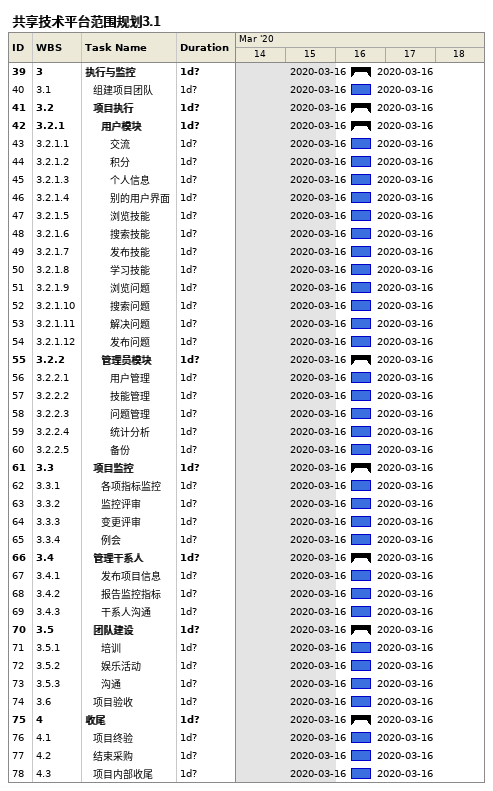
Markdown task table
共享技术平台范围规划3.1

| ID | WBS | Task | Duration | Start | Finish |
|---|---|---|---|---|---|
| 39 | 3 | **执行与监控** | 1d? | 2020-03-16 | 2020-03-16 |
| 40 | 3.1 | 组建项目团队 | 1d? | 2020-03-16 | 2020-03-16 |
| 41 | 3.2 | **项目执行** | 1d? | 2020-03-16 | 2020-03-16 |
| 42 | 3.2.1 | **用户模块** | 1d? | 2020-03-16 | 2020-03-16 |
| 43 | 3.2.1.1 | 交流 | 1d? | 2020-03-16 | 2020-03-16 |
| 44 | 3.2.1.2 | 积分 | 1d? | 2020-03-16 | 2020-03-16 |
| 45 | 3.2.1.3 | 个人信息 | 1d? | 2020-03-16 | 2020-03-16 |
| 46 | 3.2.1.4 | 别的用户界面 | 1d? | 2020-03-16 | 2020-03-16 |
| 47 | 3.2.1.5 | 浏览技能 | 1d? | 2020-03-16 | 2020-03-16 |
| 48 | 3.2.1.6 | 搜索技能 | 1d? | 2020-03-16 | 2020-03-16 |
| 49 | 3.2.1.7 | 发布技能 | 1d? | 2020-03-16 | 2020-03-16 |
| 50 | 3.2.1.8 | 学习技能 | 1d? | 2020-03-16 | 2020-03-16 |
| 51 | 3.2.1.9 | 浏览问题 | 1d? | 2020-03-16 | 2020-03-16 |
| 52 | 3.2.1.10 | 搜索问题 | 1d? | 2020-03-16 | 2020-03-16 |
| 53 | 3.2.1.11 | 解决问题 | 1d? | 2020-03-16 | 2020-03-16 |
| 54 | 3.2.1.12 | 发布问题 | 1d? | 2020-03-16 | 2020-03-16 |
| 55 | 3.2.2 | **管理员模块** | 1d? | 2020-03-16 | 2020-03-16 |
| 56 | 3.2.2.1 | 用户管理 | 1d? | 2020-03-16 | 2020-03-16 |
| 57 | 3.2.2.2 | 技能管理 | 1d? | 2020-03-16 | 2020-03-16 |
| 58 | 3.2.2.3 | 问题管理 | 1d? | 2020-03-16 | 2020-03-16 |
| 59 | 3.2.2.4 | 统计分析 | 1d? | 2020-03-16 | 2020-03-16 |
| 60 | 3.2.2.5 | 备份 | 1d? | 2020-03-16 | 2020-03-16 |
| 61 | 3.3 | **项目监控** | 1d? | 2020-03-16 | 2020-03-16 |
| 62 | 3.3.1 | 各项指标监控 | 1d? | 2020-03-16 | 2020-03-16 |
| 63 | 3.3.2 | 监控评审 | 1d? | 2020-03-16 | 2020-03-16 |
| 64 | 3.3.3 | 变更评审 | 1d? | 2020-03-16 | 2020-03-16 |
| 65 | 3.3.4 | 例会 | 1d? | 2020-03-16 | 2020-03-16 |
| 66 | 3.4 | **管理干系人** | 1d? | 2020-03-16 | 2020-03-16 |
| 67 | 3.4.1 | 发布项目信息 | 1d? | 2020-03-16 | 2020-03-16 |
| 68 | 3.4.2 | 报告监控指标 | 1d? | 2020-03-16 | 2020-03-16 |
| 69 | 3.4.3 | 干系人沟通 | 1d? | 2020-03-16 | 2020-03-16 |
| 70 | 3.5 | **团队建设** | 1d? | 2020-03-16 | 2020-03-16 |
| 71 | 3.5.1 | 培训 | 1d? | 2020-03-16 | 2020-03-16 |
| 72 | 3.5.2 | 娱乐活动 | 1d? | 2020-03-16 | 2020-03-16 |
| 73 | 3.5.3 | 沟通 | 1d? | 2020-03-16 | 2020-03-16 |
| 74 | 3.6 | 项目验收 | 1d? | 2020-03-16 | 2020-03-16 |
| 75 | 4 | **收尾** | 1d? | 2020-03-16 | 2020-03-16 |
| 76 | 4.1 | 项目终验 | 1d? | 2020-03-16 | 2020-03-16 |
| 77 | 4.2 | 结束采购 | 1d? | 2020-03-16 | 2020-03-16 |
| 78 | 4.3 | 项目内部收尾 | 1d? | 2020-03-16 | 2020-03-16 |
